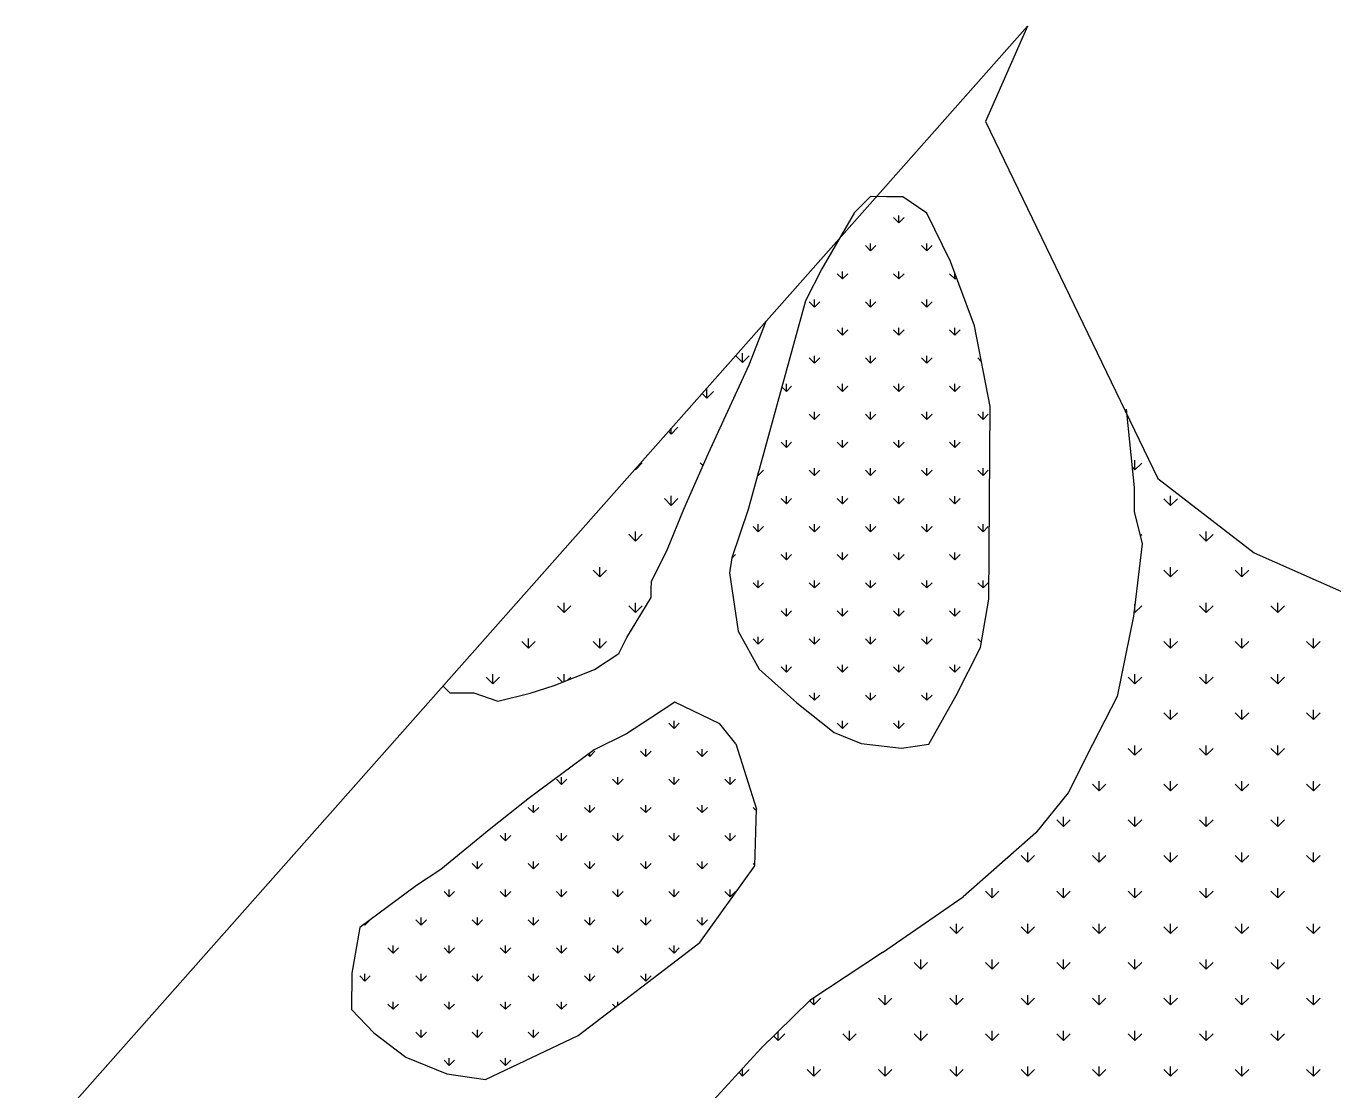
# Model space of a CAD drawing. Header units: metres. Extents: x 333158 to 335110, y 1791564 to 1793096.
# Drawn here: x 333202 to 333860, y 1792559 to 1793096 of the extents above; entities that cross this region are included whole.
import ezdxf

# ---------------------------------------------------------------- set-up
doc = ezdxf.new("R2010")
doc.units = ezdxf.units.M
doc.layers.add('MANGROOVES', color=112, linetype='Continuous')
doc.layers.add('village', color=250, linetype='Continuous')

msp = doc.modelspace()

# ---------------------------------------------------------------- hatches: boundary and pattern name
at = {"layer": 'MANGROOVES'}
h = msp.add_hatch(dxfattribs=at)
h.set_pattern_fill('GRASS', color=256)
h.paths.add_polyline_path([(333524.91, 1792832.15), (333533.11, 1792852.34), (333545.41, 1792880.61), (333565.9, 1792925.03), (333574.51, 1792947.03), (333411.81, 1792763.33), (333415.22, 1792759.88), (333427.36, 1792759.82), (333439.48, 1792755.7), (333455.69, 1792759.66), (333467.86, 1792763.64), (333488.14, 1792771.62), (333500.33, 1792779.65), (333504.42, 1792787.73), (333516.68, 1792807.9), (333516.7, 1792811.95), (333516.72, 1792816)])

# ---------------------------------------------------------------- linework, layer by layer
at = {"layer": 'MANGROOVES', "linetype": 'Continuous'}
for p, q in [((333641.26, 1792996.52), (333638.61, 1792999.17)), ((333641.26, 1792996.52), (333641.26, 1793000.27)), ((333641.26, 1792996.52), (333643.92, 1792999.17)), ((333627.12, 1792982.38), (333624.47, 1792985.03)), ((333627.12, 1792982.38), (333627.12, 1792986.13)), ((333627.12, 1792982.38), (333629.77, 1792985.03)), ((333655.41, 1792982.38), (333652.75, 1792985.03)), ((333655.41, 1792982.38), (333655.41, 1792986.13)), ((333655.41, 1792982.38), (333658.06, 1792985.03)), ((333612.98, 1792968.24), (333612.98, 1792971.99)), ((333641.26, 1792968.24), (333641.26, 1792971.99)), ((333612.98, 1792968.24), (333610.33, 1792970.89)), ((333612.98, 1792968.24), (333615.63, 1792970.89)), ((333641.26, 1792968.24), (333638.61, 1792970.89)), ((333641.26, 1792968.24), (333643.92, 1792970.89)), ((333669.55, 1792968.24), (333666.9, 1792970.89)), ((333669.55, 1792968.24), (333669.55, 1792971.22)), ((333669.55, 1792968.24), (333670.35, 1792969.04)), ((333598.84, 1792954.1), (333596.19, 1792956.75)), ((333598.84, 1792954.1), (333598.84, 1792957.85)), ((333598.84, 1792954.1), (333601.49, 1792956.75)), ((333627.12, 1792954.1), (333624.47, 1792956.75)), ((333627.12, 1792954.1), (333627.12, 1792957.85)), ((333627.12, 1792954.1), (333629.77, 1792956.75)), ((333655.41, 1792954.1), (333652.75, 1792956.75)), ((333655.41, 1792954.1), (333655.41, 1792957.85)), ((333655.41, 1792954.1), (333658.06, 1792956.75)), ((333612.98, 1792939.95), (333610.33, 1792942.61)), ((333612.98, 1792939.96), (333612.98, 1792943.71)), ((333612.98, 1792939.95), (333615.63, 1792942.61)), ((333641.26, 1792939.95), (333638.61, 1792942.61)), ((333641.26, 1792939.96), (333641.26, 1792943.71)), ((333641.26, 1792939.95), (333643.92, 1792942.61)), ((333669.55, 1792939.95), (333666.9, 1792942.61)), ((333669.55, 1792939.96), (333669.55, 1792943.71)), ((333669.55, 1792939.95), (333672.2, 1792942.61)), ((333598.84, 1792925.81), (333596.19, 1792928.46)), ((333598.84, 1792925.81), (333598.84, 1792929.56)), ((333598.84, 1792925.81), (333601.49, 1792928.46)), ((333627.12, 1792925.81), (333624.47, 1792928.46)), ((333627.12, 1792925.81), (333627.12, 1792929.56)), ((333627.12, 1792925.81), (333629.77, 1792928.46)), ((333655.41, 1792925.81), (333652.75, 1792928.46)), ((333655.41, 1792925.81), (333655.41, 1792929.56)), ((333655.41, 1792925.81), (333658.06, 1792928.46)), ((333682.84, 1792926.66), (333681.04, 1792928.46)), ((333584.7, 1792911.67), (333582.48, 1792913.89)), ((333584.7, 1792911.67), (333584.7, 1792915.42)), ((333584.7, 1792911.67), (333587.35, 1792914.32)), ((333612.98, 1792911.67), (333610.33, 1792914.32)), ((333612.98, 1792911.67), (333612.98, 1792915.42)), ((333612.98, 1792911.67), (333615.63, 1792914.32)), ((333641.26, 1792911.67), (333638.61, 1792914.32)), ((333641.26, 1792911.67), (333641.26, 1792915.42)), ((333641.26, 1792911.67), (333643.92, 1792914.32)), ((333669.55, 1792911.67), (333666.9, 1792914.32)), ((333669.55, 1792911.67), (333669.55, 1792915.42)), ((333669.55, 1792911.67), (333672.2, 1792914.32)), ((333598.84, 1792897.53), (333596.19, 1792900.18)), ((333598.84, 1792897.53), (333598.84, 1792901.28)), ((333598.84, 1792897.53), (333601.49, 1792900.18)), ((333627.12, 1792897.53), (333624.47, 1792900.18)), ((333627.12, 1792897.53), (333627.12, 1792901.28)), ((333627.12, 1792897.53), (333629.77, 1792900.18)), ((333655.41, 1792897.53), (333652.75, 1792900.18)), ((333655.41, 1792897.53), (333655.41, 1792901.28)), ((333655.41, 1792897.53), (333658.06, 1792900.18)), ((333683.69, 1792897.53), (333681.04, 1792900.18)), ((333683.69, 1792897.53), (333683.69, 1792901.28)), ((333683.69, 1792897.53), (333686.34, 1792900.18)), ((333584.7, 1792883.39), (333584.7, 1792887.14)), ((333612.98, 1792883.39), (333612.98, 1792887.14)), ((333641.26, 1792883.39), (333641.26, 1792887.14)), ((333669.55, 1792883.39), (333669.55, 1792887.14)), ((333584.7, 1792883.39), (333582.04, 1792886.04)), ((333584.7, 1792883.39), (333587.35, 1792886.04)), ((333612.98, 1792883.39), (333610.33, 1792886.04)), ((333612.98, 1792883.39), (333615.63, 1792886.04)), ((333641.26, 1792883.39), (333638.61, 1792886.04)), ((333641.26, 1792883.39), (333643.92, 1792886.04)), ((333669.55, 1792883.39), (333666.9, 1792886.04)), ((333669.55, 1792883.39), (333672.2, 1792886.04)), ((333760.2, 1792872.21), (333758.75, 1792873.66)), ((333760.2, 1792872.21), (333760.2, 1792876.98)), ((333760.2, 1792872.21), (333763.57, 1792875.58)), ((333570.55, 1792869.24), (333570.27, 1792869.53)), ((333570.55, 1792869.24), (333573.2, 1792871.9)), ((333570.55, 1792869.24), (333570.55, 1792870.55)), ((333598.84, 1792869.24), (333596.19, 1792871.9)), ((333598.84, 1792869.24), (333598.84, 1792872.99)), ((333598.84, 1792869.24), (333601.49, 1792871.9)), ((333627.12, 1792869.24), (333624.47, 1792871.9)), ((333627.12, 1792869.24), (333627.12, 1792872.99)), ((333627.12, 1792869.24), (333629.77, 1792871.9)), ((333655.41, 1792869.24), (333652.75, 1792871.9)), ((333655.41, 1792869.24), (333655.41, 1792872.99)), ((333655.41, 1792869.24), (333658.06, 1792871.9)), ((333683.69, 1792869.24), (333681.04, 1792871.9)), ((333683.69, 1792869.24), (333683.69, 1792872.99)), ((333683.69, 1792869.24), (333686.34, 1792871.9)), ((333584.7, 1792855.1), (333582.04, 1792857.75)), ((333584.7, 1792855.1), (333584.7, 1792858.85)), ((333584.7, 1792855.1), (333587.35, 1792857.75)), ((333612.98, 1792855.1), (333610.33, 1792857.75)), ((333612.98, 1792855.1), (333612.98, 1792858.85)), ((333612.98, 1792855.1), (333615.63, 1792857.75)), ((333641.26, 1792855.1), (333638.61, 1792857.75)), ((333641.26, 1792855.1), (333641.26, 1792858.85)), ((333641.26, 1792855.1), (333643.92, 1792857.75)), ((333669.55, 1792855.1), (333666.9, 1792857.75)), ((333669.55, 1792855.1), (333669.55, 1792858.85)), ((333669.55, 1792855.1), (333672.2, 1792857.75)), ((333778.16, 1792854.25), (333774.79, 1792857.62)), ((333778.16, 1792854.25), (333778.16, 1792859.02)), ((333778.16, 1792854.25), (333781.53, 1792857.62)), ((333570.55, 1792840.96), (333567.9, 1792843.61)), ((333570.55, 1792840.96), (333570.55, 1792844.71)), ((333570.55, 1792840.96), (333573.2, 1792843.61)), ((333598.84, 1792840.96), (333596.19, 1792843.61)), ((333598.84, 1792840.96), (333598.84, 1792844.71)), ((333598.84, 1792840.96), (333601.49, 1792843.61)), ((333627.12, 1792840.96), (333624.47, 1792843.61)), ((333627.12, 1792840.96), (333627.12, 1792844.71)), ((333627.12, 1792840.96), (333629.77, 1792843.61)), ((333655.41, 1792840.96), (333652.75, 1792843.61)), ((333655.41, 1792840.96), (333655.41, 1792844.71)), ((333655.41, 1792840.96), (333658.06, 1792843.61)), ((333683.69, 1792840.96), (333681.04, 1792843.61)), ((333683.69, 1792840.96), (333683.69, 1792844.71)), ((333683.69, 1792840.96), (333686.34, 1792843.61)), ((333796.12, 1792836.29), (333796.12, 1792841.05)), ((333762.77, 1792838.86), (333763.57, 1792839.66)), ((333796.12, 1792836.29), (333792.75, 1792839.66)), ((333796.12, 1792836.29), (333799.49, 1792839.66)), ((333557.22, 1792827.63), (333559.06, 1792829.47)), ((333584.7, 1792826.82), (333582.04, 1792829.47)), ((333584.7, 1792826.82), (333584.7, 1792830.57)), ((333584.7, 1792826.82), (333587.35, 1792829.47)), ((333612.98, 1792826.82), (333610.33, 1792829.47)), ((333612.98, 1792826.82), (333612.98, 1792830.57)), ((333612.98, 1792826.82), (333615.63, 1792829.47)), ((333641.26, 1792826.82), (333638.61, 1792829.47)), ((333641.26, 1792826.82), (333641.26, 1792830.57)), ((333641.26, 1792826.82), (333643.92, 1792829.47)), ((333669.55, 1792826.82), (333666.9, 1792829.47)), ((333669.55, 1792826.82), (333669.55, 1792830.57)), ((333669.55, 1792826.82), (333672.2, 1792829.47)), ((333778.16, 1792818.33), (333774.79, 1792821.7)), ((333778.16, 1792818.33), (333778.16, 1792823.09)), ((333778.16, 1792818.33), (333781.53, 1792821.7)), ((333814.08, 1792818.33), (333810.71, 1792821.7)), ((333814.08, 1792818.33), (333814.08, 1792823.09)), ((333814.08, 1792818.33), (333817.45, 1792821.7)), ((333570.55, 1792812.68), (333567.9, 1792815.33)), ((333570.55, 1792812.68), (333570.55, 1792816.43)), ((333570.55, 1792812.68), (333573.2, 1792815.33)), ((333598.84, 1792812.68), (333596.19, 1792815.33)), ((333598.84, 1792812.68), (333598.84, 1792816.43)), ((333598.84, 1792812.68), (333601.49, 1792815.33)), ((333627.12, 1792812.68), (333624.47, 1792815.33)), ((333627.12, 1792812.68), (333627.12, 1792816.43)), ((333627.12, 1792812.68), (333629.77, 1792815.33)), ((333655.41, 1792812.68), (333652.75, 1792815.33)), ((333655.41, 1792812.68), (333655.41, 1792816.43)), ((333655.41, 1792812.68), (333658.06, 1792815.33)), ((333683.69, 1792812.68), (333681.04, 1792815.33)), ((333683.69, 1792812.68), (333683.69, 1792816.43)), ((333683.69, 1792812.68), (333686.34, 1792815.33)), ((333558.99, 1792801.11), (333559.06, 1792801.18)), ((333584.7, 1792798.53), (333582.04, 1792801.18)), ((333584.7, 1792798.53), (333584.7, 1792802.28)), ((333584.7, 1792798.53), (333587.35, 1792801.18)), ((333612.98, 1792798.53), (333610.33, 1792801.18)), ((333612.98, 1792798.53), (333612.98, 1792802.28)), ((333612.98, 1792798.53), (333615.63, 1792801.18)), ((333641.26, 1792798.53), (333638.61, 1792801.18)), ((333641.26, 1792798.53), (333641.26, 1792802.28)), ((333641.26, 1792798.53), (333643.92, 1792801.18)), ((333669.55, 1792798.53), (333666.9, 1792801.18)), ((333669.55, 1792798.53), (333669.55, 1792802.28)), ((333669.55, 1792798.53), (333672.2, 1792801.18)), ((333760.2, 1792800.37), (333759.76, 1792800.81)), ((333760.2, 1792800.37), (333760.2, 1792804.52)), ((333760.2, 1792800.37), (333763.57, 1792803.74)), ((333796.12, 1792800.37), (333792.75, 1792803.74)), ((333796.12, 1792800.37), (333796.12, 1792805.13)), ((333796.12, 1792800.37), (333799.49, 1792803.74)), ((333832.04, 1792800.37), (333828.67, 1792803.74)), ((333832.04, 1792800.37), (333832.04, 1792805.13)), ((333832.04, 1792800.37), (333835.41, 1792803.74)), ((333570.55, 1792784.39), (333570.55, 1792788.14)), ((333598.84, 1792784.39), (333598.84, 1792788.14)), ((333627.12, 1792784.39), (333627.12, 1792788.14)), ((333655.41, 1792784.39), (333655.41, 1792788.14)), ((333570.55, 1792784.39), (333567.9, 1792787.04)), ((333570.55, 1792784.39), (333573.2, 1792787.04)), ((333598.84, 1792784.39), (333596.19, 1792787.04)), ((333598.84, 1792784.39), (333601.49, 1792787.04)), ((333627.12, 1792784.39), (333624.47, 1792787.04)), ((333627.12, 1792784.39), (333629.77, 1792787.04)), ((333655.41, 1792784.39), (333652.75, 1792787.04)), ((333655.41, 1792784.39), (333658.06, 1792787.04)), ((333682.92, 1792785.16), (333681.04, 1792787.04)), ((333778.16, 1792782.41), (333774.79, 1792785.78)), ((333778.16, 1792782.41), (333778.16, 1792787.17)), ((333778.16, 1792782.41), (333781.53, 1792785.78)), ((333814.08, 1792782.41), (333810.71, 1792785.78)), ((333814.08, 1792782.41), (333814.08, 1792787.17)), ((333814.08, 1792782.41), (333817.45, 1792785.78)), ((333850, 1792782.41), (333846.63, 1792785.78)), ((333850, 1792782.41), (333850, 1792787.17)), ((333850, 1792782.41), (333853.37, 1792785.78)), ((333584.7, 1792770.25), (333582.04, 1792772.9)), ((333584.7, 1792770.25), (333584.7, 1792774)), ((333584.7, 1792770.25), (333587.35, 1792772.9)), ((333612.98, 1792770.25), (333610.33, 1792772.9)), ((333612.98, 1792770.25), (333612.98, 1792774)), ((333612.98, 1792770.25), (333615.63, 1792772.9)), ((333641.26, 1792770.25), (333638.61, 1792772.9)), ((333641.26, 1792770.25), (333641.26, 1792774)), ((333641.26, 1792770.25), (333643.92, 1792772.9)), ((333669.55, 1792770.25), (333666.9, 1792772.9)), ((333669.55, 1792770.25), (333669.55, 1792774)), ((333669.55, 1792770.25), (333672.2, 1792772.9)), ((333760.2, 1792764.45), (333756.83, 1792767.82)), ((333760.2, 1792764.45), (333760.2, 1792769.21)), ((333760.2, 1792764.45), (333763.57, 1792767.82)), ((333796.12, 1792764.45), (333792.75, 1792767.82)), ((333796.12, 1792764.45), (333796.12, 1792769.21)), ((333796.12, 1792764.45), (333799.49, 1792767.82)), ((333832.04, 1792764.45), (333828.67, 1792767.82)), ((333832.04, 1792764.45), (333832.04, 1792769.21)), ((333832.04, 1792764.45), (333835.41, 1792767.82)), ((333598.84, 1792756.11), (333596.19, 1792758.76)), ((333598.84, 1792756.11), (333598.84, 1792759.86)), ((333598.84, 1792756.11), (333601.49, 1792758.76)), ((333627.12, 1792756.11), (333624.47, 1792758.76)), ((333627.12, 1792756.11), (333627.12, 1792759.86)), ((333627.12, 1792756.11), (333629.77, 1792758.76)), ((333655.41, 1792756.11), (333652.75, 1792758.76)), ((333655.41, 1792756.11), (333655.41, 1792759.86)), ((333655.41, 1792756.11), (333658.06, 1792758.76)), ((333778.16, 1792746.49), (333774.79, 1792749.86)), ((333778.16, 1792746.49), (333778.16, 1792751.25)), ((333778.16, 1792746.49), (333781.53, 1792749.86)), ((333814.08, 1792746.49), (333810.71, 1792749.86)), ((333814.08, 1792746.49), (333814.08, 1792751.25)), ((333814.08, 1792746.49), (333817.45, 1792749.86)), ((333850, 1792746.49), (333846.63, 1792749.86)), ((333850, 1792746.49), (333850, 1792751.25)), ((333850, 1792746.49), (333853.37, 1792749.86)), ((333528.13, 1792741.96), (333525.47, 1792744.62)), ((333528.13, 1792741.97), (333528.13, 1792745.72)), ((333528.13, 1792741.96), (333530.78, 1792744.62)), ((333612.98, 1792741.96), (333610.33, 1792744.62)), ((333612.98, 1792741.97), (333612.98, 1792745.72)), ((333612.98, 1792741.96), (333615.63, 1792744.62)), ((333641.26, 1792741.96), (333638.61, 1792744.62)), ((333641.26, 1792741.97), (333641.26, 1792745.72)), ((333641.26, 1792741.96), (333643.92, 1792744.62)), ((333485.7, 1792727.82), (333484.74, 1792728.78)), ((333485.7, 1792727.82), (333488.35, 1792730.47)), ((333485.7, 1792727.82), (333485.7, 1792729.5)), ((333513.98, 1792727.82), (333511.33, 1792730.47)), ((333513.98, 1792727.82), (333513.98, 1792731.57)), ((333513.98, 1792727.82), (333516.64, 1792730.47)), ((333542.27, 1792727.82), (333539.62, 1792730.47)), ((333542.27, 1792727.82), (333542.27, 1792731.57)), ((333542.27, 1792727.82), (333544.92, 1792730.47)), ((333760.2, 1792728.53), (333756.83, 1792731.9)), ((333760.2, 1792728.53), (333760.2, 1792733.29)), ((333760.2, 1792728.53), (333763.57, 1792731.9)), ((333796.12, 1792728.53), (333792.75, 1792731.9)), ((333796.12, 1792728.53), (333796.12, 1792733.29)), ((333796.12, 1792728.53), (333799.49, 1792731.9)), ((333832.04, 1792728.53), (333828.67, 1792731.9)), ((333832.04, 1792728.53), (333832.04, 1792733.29)), ((333832.04, 1792728.53), (333835.41, 1792731.9)), ((333471.56, 1792713.68), (333468.91, 1792716.33)), ((333471.56, 1792713.68), (333471.56, 1792717.43)), ((333471.56, 1792713.68), (333474.21, 1792716.33)), ((333499.84, 1792713.68), (333497.19, 1792716.33)), ((333499.84, 1792713.68), (333499.84, 1792717.43)), ((333499.84, 1792713.68), (333502.49, 1792716.33)), ((333528.13, 1792713.68), (333525.47, 1792716.33)), ((333528.13, 1792713.68), (333528.13, 1792717.43)), ((333528.13, 1792713.68), (333530.78, 1792716.33)), ((333556.41, 1792713.68), (333553.76, 1792716.33)), ((333556.41, 1792713.68), (333556.41, 1792717.43)), ((333556.41, 1792713.68), (333559.06, 1792716.33)), ((333742.24, 1792710.57), (333742.24, 1792715.33)), ((333778.16, 1792710.57), (333778.16, 1792715.33)), ((333814.08, 1792710.57), (333814.08, 1792715.33)), ((333850, 1792710.57), (333850, 1792715.33)), ((333742.24, 1792710.57), (333738.87, 1792713.94)), ((333742.24, 1792710.57), (333745.61, 1792713.94)), ((333778.16, 1792710.57), (333774.79, 1792713.94)), ((333778.16, 1792710.57), (333781.53, 1792713.94)), ((333814.08, 1792710.57), (333810.71, 1792713.94)), ((333814.08, 1792710.57), (333817.45, 1792713.94)), ((333850, 1792710.57), (333846.63, 1792713.94)), ((333850, 1792710.57), (333853.37, 1792713.94)), ((333457.42, 1792699.54), (333454.76, 1792702.19)), ((333457.42, 1792699.54), (333457.42, 1792703.29)), ((333457.42, 1792699.54), (333460.07, 1792702.19)), ((333485.7, 1792699.54), (333483.05, 1792702.19)), ((333485.7, 1792699.54), (333485.7, 1792703.29)), ((333485.7, 1792699.54), (333488.35, 1792702.19)), ((333513.98, 1792699.54), (333511.33, 1792702.19)), ((333513.98, 1792699.54), (333513.98, 1792703.29)), ((333513.98, 1792699.54), (333516.64, 1792702.19)), ((333542.27, 1792699.54), (333539.62, 1792702.19)), ((333542.27, 1792699.54), (333542.27, 1792703.29)), ((333542.27, 1792699.54), (333544.92, 1792702.19)), ((333569.66, 1792700.44), (333567.9, 1792702.19)), ((333724.28, 1792692.61), (333720.91, 1792695.98)), ((333724.28, 1792692.61), (333724.28, 1792697.37)), ((333724.28, 1792692.61), (333727.65, 1792695.98)), ((333760.2, 1792692.61), (333756.83, 1792695.98)), ((333760.2, 1792692.61), (333760.2, 1792697.37)), ((333760.2, 1792692.61), (333763.57, 1792695.98)), ((333796.12, 1792692.61), (333792.75, 1792695.98)), ((333796.12, 1792692.61), (333796.12, 1792697.37)), ((333796.12, 1792692.61), (333799.49, 1792695.98)), ((333832.04, 1792692.61), (333828.67, 1792695.98)), ((333832.04, 1792692.61), (333832.04, 1792697.37)), ((333832.04, 1792692.61), (333835.41, 1792695.98)), ((333443.27, 1792685.4), (333443.27, 1792689.15)), ((333471.56, 1792685.4), (333471.56, 1792689.15)), ((333499.84, 1792685.4), (333499.84, 1792689.15)), ((333528.13, 1792685.4), (333528.13, 1792689.15)), ((333556.41, 1792685.4), (333556.41, 1792689.15)), ((333443.27, 1792685.4), (333440.62, 1792688.05)), ((333443.27, 1792685.4), (333445.93, 1792688.05)), ((333471.56, 1792685.4), (333468.91, 1792688.05)), ((333471.56, 1792685.4), (333474.21, 1792688.05)), ((333499.84, 1792685.4), (333497.19, 1792688.05)), ((333499.84, 1792685.4), (333502.49, 1792688.05)), ((333528.13, 1792685.4), (333525.47, 1792688.05)), ((333528.13, 1792685.4), (333530.78, 1792688.05)), ((333556.41, 1792685.4), (333553.76, 1792688.05)), ((333556.41, 1792685.4), (333559.06, 1792688.05)), ((333706.32, 1792674.65), (333702.95, 1792678.02)), ((333706.32, 1792674.65), (333706.32, 1792679.41)), ((333706.32, 1792674.65), (333709.69, 1792678.02)), ((333742.24, 1792674.65), (333738.87, 1792678.02)), ((333742.24, 1792674.65), (333742.24, 1792679.41)), ((333742.24, 1792674.65), (333745.61, 1792678.02)), ((333778.16, 1792674.65), (333774.79, 1792678.02)), ((333778.16, 1792674.65), (333778.16, 1792679.41)), ((333778.16, 1792674.65), (333781.53, 1792678.02)), ((333814.08, 1792674.65), (333810.71, 1792678.02)), ((333814.08, 1792674.65), (333814.08, 1792679.41)), ((333814.08, 1792674.65), (333817.45, 1792678.02)), ((333850, 1792674.65), (333846.63, 1792678.02)), ((333850, 1792674.65), (333850, 1792679.41)), ((333850, 1792674.65), (333853.37, 1792678.02)), ((333429.13, 1792671.25), (333426.48, 1792673.91)), ((333429.13, 1792671.25), (333429.13, 1792675)), ((333429.13, 1792671.25), (333431.78, 1792673.91)), ((333457.42, 1792671.25), (333454.76, 1792673.91)), ((333457.42, 1792671.25), (333457.42, 1792675)), ((333457.42, 1792671.25), (333460.07, 1792673.91)), ((333485.7, 1792671.25), (333483.05, 1792673.91)), ((333485.7, 1792671.25), (333485.7, 1792675)), ((333485.7, 1792671.25), (333488.35, 1792673.91)), ((333513.98, 1792671.25), (333511.33, 1792673.91)), ((333513.98, 1792671.25), (333513.98, 1792675)), ((333513.98, 1792671.25), (333516.64, 1792673.91)), ((333542.27, 1792671.25), (333539.62, 1792673.91)), ((333542.27, 1792671.25), (333542.27, 1792675)), ((333542.27, 1792671.25), (333544.92, 1792673.91)), ((333568.75, 1792673.05), (333567.9, 1792673.91)), ((333414.99, 1792657.11), (333412.34, 1792659.76)), ((333414.99, 1792657.11), (333414.99, 1792660.86)), ((333414.99, 1792657.11), (333417.64, 1792659.76)), ((333443.27, 1792657.11), (333440.62, 1792659.76)), ((333443.27, 1792657.11), (333443.27, 1792660.86)), ((333443.27, 1792657.11), (333445.93, 1792659.76)), ((333471.56, 1792657.11), (333468.91, 1792659.76)), ((333471.56, 1792657.11), (333471.56, 1792660.86)), ((333471.56, 1792657.11), (333474.21, 1792659.76)), ((333499.84, 1792657.11), (333497.19, 1792659.76)), ((333499.84, 1792657.11), (333499.84, 1792660.86)), ((333499.84, 1792657.11), (333502.49, 1792659.76)), ((333528.13, 1792657.11), (333525.47, 1792659.76)), ((333528.13, 1792657.11), (333528.13, 1792660.86)), ((333528.13, 1792657.11), (333530.78, 1792659.76)), ((333556.41, 1792657.11), (333553.76, 1792659.76)), ((333556.41, 1792657.11), (333556.41, 1792660.86)), ((333556.41, 1792657.11), (333559.06, 1792659.76)), ((333688.36, 1792656.69), (333684.99, 1792660.05)), ((333688.36, 1792656.69), (333688.36, 1792661.45)), ((333688.36, 1792656.69), (333691.72, 1792660.05)), ((333724.28, 1792656.69), (333720.91, 1792660.05)), ((333724.28, 1792656.69), (333724.28, 1792661.45)), ((333724.28, 1792656.69), (333727.65, 1792660.05)), ((333760.2, 1792656.69), (333756.83, 1792660.05)), ((333760.2, 1792656.69), (333760.2, 1792661.45)), ((333760.2, 1792656.69), (333763.57, 1792660.05)), ((333796.12, 1792656.69), (333792.75, 1792660.05)), ((333796.12, 1792656.69), (333796.12, 1792661.45)), ((333796.12, 1792656.69), (333799.49, 1792660.05)), ((333832.04, 1792656.69), (333828.67, 1792660.05)), ((333832.04, 1792656.69), (333832.04, 1792661.45)), ((333832.04, 1792656.69), (333835.41, 1792660.05)), ((333372.56, 1792642.97), (333372.1, 1792643.43)), ((333372.56, 1792642.97), (333375.21, 1792645.62)), ((333372.56, 1792642.97), (333372.56, 1792643.76)), ((333400.85, 1792642.97), (333398.2, 1792645.62)), ((333400.85, 1792642.97), (333400.85, 1792646.72)), ((333400.85, 1792642.97), (333403.5, 1792645.62)), ((333429.13, 1792642.97), (333426.48, 1792645.62)), ((333429.13, 1792642.97), (333429.13, 1792646.72)), ((333429.13, 1792642.97), (333431.78, 1792645.62)), ((333457.42, 1792642.97), (333454.76, 1792645.62)), ((333457.42, 1792642.97), (333457.42, 1792646.72)), ((333457.42, 1792642.97), (333460.07, 1792645.62)), ((333485.7, 1792642.97), (333483.05, 1792645.62)), ((333485.7, 1792642.97), (333485.7, 1792646.72)), ((333485.7, 1792642.97), (333488.35, 1792645.62)), ((333513.98, 1792642.97), (333511.33, 1792645.62)), ((333513.98, 1792642.97), (333513.98, 1792646.72)), ((333513.98, 1792642.97), (333516.64, 1792645.62)), ((333542.27, 1792642.97), (333539.62, 1792645.62)), ((333542.27, 1792642.97), (333542.27, 1792646.72)), ((333542.27, 1792642.97), (333544.92, 1792645.62)), ((333670.4, 1792638.73), (333670.4, 1792643.49)), ((333706.32, 1792638.73), (333706.32, 1792643.49)), ((333742.24, 1792638.73), (333742.24, 1792643.49)), ((333778.16, 1792638.73), (333778.16, 1792643.49)), ((333814.08, 1792638.73), (333814.08, 1792643.49)), ((333850, 1792638.73), (333850, 1792643.49)), ((333670.4, 1792638.73), (333667.03, 1792642.09)), ((333670.4, 1792638.73), (333673.76, 1792642.09)), ((333706.32, 1792638.73), (333702.95, 1792642.09)), ((333706.32, 1792638.73), (333709.69, 1792642.09)), ((333742.24, 1792638.73), (333738.87, 1792642.09)), ((333742.24, 1792638.73), (333745.61, 1792642.09)), ((333778.16, 1792638.73), (333774.79, 1792642.09)), ((333778.16, 1792638.73), (333781.53, 1792642.09)), ((333814.08, 1792638.73), (333810.71, 1792642.09)), ((333814.08, 1792638.73), (333817.45, 1792642.09)), ((333850, 1792638.73), (333846.63, 1792642.09)), ((333850, 1792638.73), (333853.37, 1792642.09)), ((333386.71, 1792628.83), (333384.05, 1792631.48)), ((333386.71, 1792628.83), (333386.71, 1792632.58)), ((333386.71, 1792628.83), (333389.36, 1792631.48)), ((333414.99, 1792628.83), (333412.34, 1792631.48)), ((333414.99, 1792628.83), (333414.99, 1792632.58)), ((333414.99, 1792628.83), (333417.64, 1792631.48)), ((333443.27, 1792628.83), (333440.62, 1792631.48)), ((333443.27, 1792628.83), (333443.27, 1792632.58)), ((333443.27, 1792628.83), (333445.93, 1792631.48)), ((333471.56, 1792628.83), (333468.91, 1792631.48)), ((333471.56, 1792628.83), (333471.56, 1792632.58)), ((333471.56, 1792628.83), (333474.21, 1792631.48)), ((333499.84, 1792628.83), (333497.19, 1792631.48)), ((333499.84, 1792628.83), (333499.84, 1792632.58)), ((333499.84, 1792628.83), (333502.49, 1792631.48)), ((333528.13, 1792628.83), (333525.47, 1792631.48)), ((333528.13, 1792628.83), (333528.13, 1792632.58)), ((333528.13, 1792628.83), (333530.78, 1792631.48)), ((333652.44, 1792620.77), (333649.07, 1792624.13)), ((333652.44, 1792620.77), (333652.44, 1792625.53)), ((333652.44, 1792620.77), (333655.8, 1792624.13)), ((333688.36, 1792620.77), (333684.99, 1792624.13)), ((333688.36, 1792620.77), (333688.36, 1792625.53)), ((333688.36, 1792620.77), (333691.72, 1792624.13)), ((333724.28, 1792620.77), (333720.91, 1792624.13)), ((333724.28, 1792620.77), (333724.28, 1792625.53)), ((333724.28, 1792620.77), (333727.65, 1792624.13)), ((333760.2, 1792620.77), (333756.83, 1792624.13)), ((333760.2, 1792620.77), (333760.2, 1792625.53)), ((333760.2, 1792620.77), (333763.57, 1792624.13)), ((333796.12, 1792620.77), (333792.75, 1792624.13)), ((333796.12, 1792620.77), (333796.12, 1792625.53)), ((333796.12, 1792620.77), (333799.49, 1792624.13)), ((333832.04, 1792620.77), (333828.67, 1792624.13)), ((333832.04, 1792620.77), (333832.04, 1792625.53)), ((333832.04, 1792620.77), (333835.41, 1792624.13)), ((333372.56, 1792614.69), (333369.91, 1792617.34)), ((333372.56, 1792614.69), (333372.56, 1792618.44)), ((333372.56, 1792614.69), (333375.21, 1792617.34)), ((333400.85, 1792614.69), (333398.2, 1792617.34)), ((333400.85, 1792614.69), (333400.85, 1792618.44)), ((333400.85, 1792614.69), (333403.5, 1792617.34)), ((333429.13, 1792614.69), (333426.48, 1792617.34)), ((333429.13, 1792614.69), (333429.13, 1792618.44)), ((333429.13, 1792614.69), (333431.78, 1792617.34)), ((333457.42, 1792614.69), (333454.76, 1792617.34)), ((333457.42, 1792614.69), (333457.42, 1792618.44)), ((333457.42, 1792614.69), (333460.07, 1792617.34)), ((333485.7, 1792614.69), (333483.05, 1792617.34)), ((333485.7, 1792614.69), (333485.7, 1792618.44)), ((333485.7, 1792614.69), (333488.35, 1792617.34)), ((333513.98, 1792614.69), (333511.33, 1792617.34)), ((333513.98, 1792614.69), (333513.98, 1792618.44)), ((333513.98, 1792614.69), (333516.64, 1792617.34)), ((333386.71, 1792600.54), (333384.05, 1792603.19)), ((333386.71, 1792600.54), (333386.71, 1792604.29)), ((333386.71, 1792600.54), (333389.36, 1792603.19)), ((333414.99, 1792600.54), (333412.34, 1792603.19)), ((333414.99, 1792600.54), (333414.99, 1792604.29)), ((333414.99, 1792600.54), (333417.64, 1792603.19)), ((333443.27, 1792600.54), (333440.62, 1792603.19)), ((333443.27, 1792600.54), (333443.27, 1792604.29)), ((333443.27, 1792600.54), (333445.93, 1792603.19)), ((333471.56, 1792600.54), (333468.91, 1792603.19)), ((333471.56, 1792600.54), (333471.56, 1792604.29)), ((333471.56, 1792600.54), (333474.21, 1792603.19)), ((333498.71, 1792601.68), (333497.19, 1792603.19)), ((333499.84, 1792602.55), (333499.84, 1792604.29)), ((333598.55, 1792602.81), (333596.42, 1792604.95)), ((333598.55, 1792602.81), (333598.55, 1792606.39)), ((333598.55, 1792602.81), (333601.92, 1792606.17)), ((333634.48, 1792602.81), (333631.11, 1792606.17)), ((333634.48, 1792602.81), (333634.48, 1792607.57)), ((333634.48, 1792602.81), (333637.84, 1792606.17)), ((333670.4, 1792602.81), (333667.03, 1792606.17)), ((333670.4, 1792602.81), (333670.4, 1792607.57)), ((333670.4, 1792602.81), (333673.76, 1792606.17)), ((333706.32, 1792602.81), (333702.95, 1792606.17)), ((333706.32, 1792602.81), (333706.32, 1792607.57)), ((333706.32, 1792602.81), (333709.69, 1792606.17)), ((333742.24, 1792602.81), (333738.87, 1792606.17)), ((333742.24, 1792602.81), (333742.24, 1792607.57)), ((333742.24, 1792602.81), (333745.61, 1792606.17)), ((333778.16, 1792602.81), (333774.79, 1792606.17)), ((333778.16, 1792602.81), (333778.16, 1792607.57)), ((333778.16, 1792602.81), (333781.53, 1792606.17)), ((333814.08, 1792602.81), (333810.71, 1792606.17)), ((333814.08, 1792602.81), (333814.08, 1792607.57)), ((333814.08, 1792602.81), (333817.45, 1792606.17)), ((333850, 1792602.81), (333846.63, 1792606.17)), ((333850, 1792602.81), (333850, 1792607.57)), ((333850, 1792602.81), (333853.37, 1792606.17)), ((333400.85, 1792586.4), (333400.85, 1792590.15)), ((333429.13, 1792586.4), (333429.13, 1792590.15)), ((333457.42, 1792586.4), (333457.42, 1792590.15)), ((333400.85, 1792586.4), (333398.2, 1792589.05)), ((333400.85, 1792586.4), (333403.5, 1792589.05)), ((333429.13, 1792586.4), (333426.48, 1792589.05)), ((333429.13, 1792586.4), (333431.78, 1792589.05)), ((333457.42, 1792586.4), (333454.76, 1792589.05)), ((333457.42, 1792586.4), (333460.07, 1792589.05)), ((333580.59, 1792584.85), (333578.36, 1792587.08)), ((333580.59, 1792584.85), (333580.59, 1792589.3)), ((333580.59, 1792584.85), (333583.96, 1792588.21)), ((333616.51, 1792584.85), (333613.15, 1792588.21)), ((333616.51, 1792584.85), (333616.51, 1792589.61)), ((333616.51, 1792584.85), (333619.88, 1792588.21)), ((333652.44, 1792584.85), (333649.07, 1792588.21)), ((333652.44, 1792584.85), (333652.44, 1792589.61)), ((333652.44, 1792584.85), (333655.8, 1792588.21)), ((333688.36, 1792584.85), (333684.99, 1792588.21)), ((333688.36, 1792584.85), (333688.36, 1792589.61)), ((333688.36, 1792584.85), (333691.72, 1792588.21)), ((333724.28, 1792584.85), (333720.91, 1792588.21)), ((333724.28, 1792584.85), (333724.28, 1792589.61)), ((333724.28, 1792584.85), (333727.65, 1792588.21)), ((333760.2, 1792584.85), (333756.83, 1792588.21)), ((333760.2, 1792584.85), (333760.2, 1792589.61)), ((333760.2, 1792584.85), (333763.57, 1792588.21)), ((333796.12, 1792584.85), (333792.75, 1792588.21)), ((333796.12, 1792584.85), (333796.12, 1792589.61)), ((333796.12, 1792584.85), (333799.49, 1792588.21)), ((333832.04, 1792584.85), (333828.67, 1792588.21)), ((333832.04, 1792584.85), (333832.04, 1792589.61)), ((333832.04, 1792584.85), (333835.41, 1792588.21)), ((333414.99, 1792572.26), (333412.34, 1792574.91)), ((333414.99, 1792572.26), (333414.99, 1792576.01)), ((333414.99, 1792572.26), (333417.64, 1792574.91)), ((333443.27, 1792572.26), (333440.62, 1792574.91)), ((333443.27, 1792572.26), (333443.27, 1792576.01)), ((333443.27, 1792572.26), (333445.93, 1792574.91)), ((333562.63, 1792566.88), (333562.63, 1792570.6)), ((333598.55, 1792566.88), (333598.55, 1792571.65)), ((333634.48, 1792566.88), (333634.48, 1792571.65)), ((333670.4, 1792566.88), (333670.4, 1792571.65)), ((333706.32, 1792566.88), (333706.32, 1792571.65)), ((333742.24, 1792566.88), (333742.24, 1792571.65)), ((333778.16, 1792566.88), (333778.16, 1792571.65)), ((333814.08, 1792566.88), (333814.08, 1792571.65)), ((333850, 1792566.88), (333850, 1792571.65)), ((333562.63, 1792566.88), (333560.86, 1792568.66)), ((333562.63, 1792566.88), (333566, 1792570.25)), ((333598.55, 1792566.88), (333595.19, 1792570.25)), ((333598.55, 1792566.88), (333601.92, 1792570.25)), ((333634.48, 1792566.88), (333631.11, 1792570.25)), ((333634.48, 1792566.88), (333637.84, 1792570.25)), ((333670.4, 1792566.88), (333667.03, 1792570.25)), ((333670.4, 1792566.88), (333673.76, 1792570.25)), ((333706.32, 1792566.88), (333702.95, 1792570.25)), ((333706.32, 1792566.88), (333709.69, 1792570.25)), ((333742.24, 1792566.88), (333738.87, 1792570.25)), ((333742.24, 1792566.88), (333745.61, 1792570.25)), ((333778.16, 1792566.88), (333774.79, 1792570.25)), ((333778.16, 1792566.88), (333781.53, 1792570.25)), ((333814.08, 1792566.88), (333810.71, 1792570.25)), ((333814.08, 1792566.88), (333817.45, 1792570.25)), ((333850, 1792566.88), (333846.63, 1792570.25)), ((333850, 1792566.88), (333853.37, 1792570.25))]:
    msp.add_line(p, q, dxfattribs=at)
at = {"layer": 'MANGROOVES', "flags": 128}
for points in [[(333642.65, 1792731.93), (333656.44, 1792733.98), (333670.22, 1792758.47), (333682.5, 1792782.69), (333686.68, 1792806.96), (333686.95, 1792855.54), (333687.22, 1792904.12), (333679.34, 1792944.65), (333667.38, 1792977.1), (333655.37, 1793001.46), (333643.27, 1793009.62), (333635.18, 1793009.67), (333627.08, 1793009.71), (333618.94, 1793001.66), (333602.6, 1792973.41), (333594.41, 1792957.26), (333565.49, 1792852.16), (333557.27, 1792827.92), (333556.14, 1792820.35), (333560.48, 1792791), (333570.93, 1792771.79), (333590, 1792754.89), (333608.68, 1792739.94), (333622.33, 1792734.39)], [(333411.81, 1792763.33), (333415.22, 1792759.88), (333427.36, 1792759.82), (333439.48, 1792755.7), (333455.69, 1792759.66), (333467.86, 1792763.64), (333488.14, 1792771.62), (333500.33, 1792779.65), (333504.42, 1792787.73), (333516.68, 1792807.9), (333516.7, 1792811.95), (333516.72, 1792816), (333524.91, 1792832.15), (333533.11, 1792852.34), (333545.41, 1792880.61), (333565.9, 1792925.03), (333574.51, 1792947.03)], [(333755.69, 1792902.64), (333759.85, 1792863.23), (333759.81, 1792855.14), (333759.78, 1792851.09), (333763.74, 1792834.87), (333759.49, 1792798.46), (333751.17, 1792758.02), (333738.89, 1792733.8), (333726.62, 1792709.58), (333710.31, 1792689.43), (333673.71, 1792657.24)], [(333559.31, 1792734.13), (333551.15, 1792744.34), (333528.53, 1792755.21), (333516.34, 1792747.18), (333504.15, 1792739.15), (333487.92, 1792731.14), (333471.66, 1792719.09), (333455.4, 1792707.03), (333435.07, 1792690.95), (333410.68, 1792670.84), (333398.49, 1792662.81), (333369.88, 1792641.79), (333365.92, 1792618.77), (333365.81, 1792600.41), (333377.09, 1792588.62), (333393.05, 1792576.42), (333413.73, 1792568.1), (333433.26, 1792565.26), (333479.91, 1792587.27), (333541.16, 1792634.21), (333568.74, 1792672.74), (333569.68, 1792701.25)], [(333633.07, 1792629.13), (333596.51, 1792605.04), (333572.09, 1792580.88), (333531.37, 1792536.58)]]:
    msp.add_lwpolyline(points, dxfattribs=at)
at = {"layer": 'MANGROOVES'}
for points in [[(333559.31, 1792734.13), (333569.68, 1792701.25)], [(333622.33, 1792734.39), (333642.65, 1792731.93)], [(333633.07, 1792629.13), (333673.71, 1792657.24)]]:
    msp.add_lwpolyline(points, dxfattribs=at)
at = {"layer": 'village', "color": 3}
for p in [(333201.97, 1792526.38), (333706.03, 1793095.54)]:
    msp.add_line(p, (333706.03, 1793095.54), dxfattribs=at)
msp.add_polyline3d([(333706.03, 1793095.54, 0), (333685.03, 1793047.45, 0), (333771.77, 1792867.75, 0), (333820.24, 1792830.43, 0), (333906.55, 1792792.15, 0), (334017.85, 1792790.75, 0), (334273.89, 1792646.29, 0), (334381.5, 1792681.11, 0), (334362.88, 1792707.25, 0)], dxfattribs=at)

doc.saveas('drawing.dxf')
